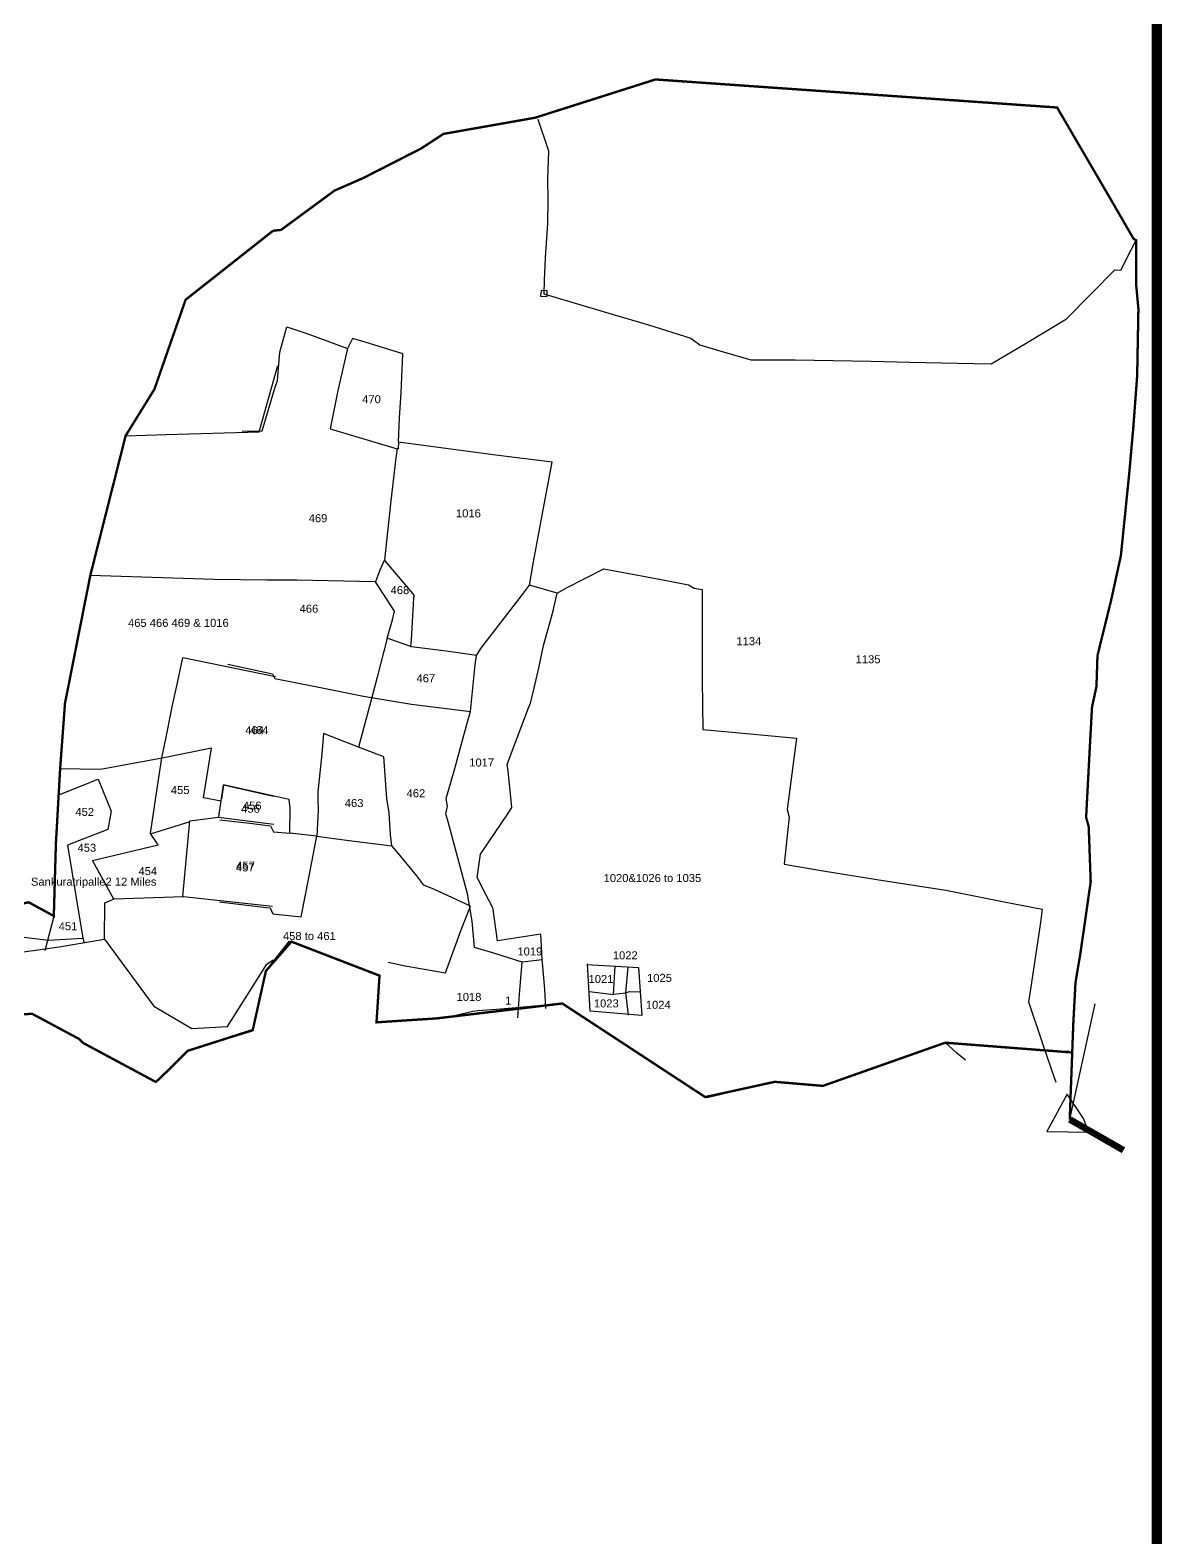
# Model space of a CAD drawing. Header units: inches. Extents: x 345243 to 353865, y 1570500 to 1582700.
# Drawn here: x 352160 to 353865, y 1576919 to 1579192 of the extents above; entities that cross this region are included whole.
import ezdxf

# ---------------------------------------------------------------- set-up
doc = ezdxf.new("R2010")
doc.units = ezdxf.units.IN
doc.header["$MEASUREMENT"] = 0
doc.linetypes.add('ACAD_ISO03W100', pattern=[30, 12, -18])
doc.linetypes.add('BORDER', pattern=[1.75, 0.5, -0.25, 0.5, -0.25, 0, -0.25])
for name, color, linetype in [('FRAME 025', 7, 'Continuous'), ('PLOTNO', 7, 'Continuous'), ('VILLAGE BOUNDRY', 7, 'Continuous')]:
    doc.layers.add(name, color=color, linetype=linetype)
doc.layers.add('VILL_BOUNDARY', color=6, linetype='BORDER', lineweight=30)
doc.styles.get("Standard").update_dxf_attribs({"font": 'arial.ttf'})

msp = doc.modelspace()

# ---------------------------------------------------------------- linework, layer by layer
at = {"layer": 'FRAME 025', "lineweight": -3, "const_width": 15.3}
msp.add_lwpolyline([(353857.3, 1570507.3), (353857.3, 1582692.8), (345250.6, 1582692.8), (345250.6, 1570507.3), (353857.3, 1570507.3)], dxfattribs=at)
at = {"layer": 'PLOTNO', "color": 0, "extrusion": (-1.49144e-05, -6.0733e-05, 1)}
for p, q in [((353543.3, 1577661, 0.5), (353538.6, 1577665.4, 0.5)), ((353556.2, 1577649.8, 0.5), (353543.3, 1577661, 0.5)), ((353569, 1577639.1, 0.5), (353556.2, 1577649.8, 0.5))]:
    msp.add_line(p, q, dxfattribs=at)
at = {"layer": 'PLOTNO', "color": 0, "extrusion": (-5.60022e-05, 4.64757e-06, 1), "elevation": -12.1}
for points in [[(352924.4, 1579057.7), (352924.4, 1579057.7), (352940.4, 1579010.2), (352938.9, 1578967.2), (352939.7, 1578936.1), (352938.9, 1578900.4), (352935.8, 1578848.9), (352933.9, 1578814.7), (352933.5, 1578794.6), (353036.8, 1578763.8), (353091.3, 1578747.5), (353155, 1578727.7), (353168.7, 1578717.4), (353198.7, 1578708.5), (353245.7, 1578694.7), (353312.3, 1578694.9), (353427.1, 1578692.8), (353485.1, 1578691.4), (353556.5, 1578689.9), (353607.7, 1578688.8), (353660.6, 1578719.9), (353721.1, 1578756.7), (353758.3, 1578794.4), (353794, 1578830.5), (353803.3, 1578830.3), (353818.7, 1578860.6), (353826.2, 1578875.2)], [(352928.8, 1578790.7), (352938.6, 1578790.5), (352938.8, 1578799), (352929.4, 1578799.3), (352928.8, 1578790.7)], [(352479.1, 1578587.5), (352509, 1578588), (352528.4, 1578652.2), (352532.2, 1578663.8), (352535.7, 1578706.3), (352546.5, 1578744.7), (352579.3, 1578733.6), (352637.8, 1578712), (352623.1, 1578648.6), (352611.4, 1578590.7), (352673.8, 1578572.1), (352712.4, 1578560.6), (352710.5, 1578547), (352703.2, 1578482.2), (352693.5, 1578393.5), (352686.7, 1578377.6), (352680.1, 1578360.1), (352655.7, 1578360.7), (352561.5, 1578362.5), (352516.1, 1578362.9), (352436.8, 1578363.8), (352250.2, 1578370)], [(352714.8, 1578571), (352716.2, 1578607.5), (352718.4, 1578645.1), (352721.2, 1578703.7), (352664.2, 1578721.3), (352645.5, 1578727), (352637.8, 1578712)], [(352303.4, 1578580.4), (352364.3, 1578582.3), (352504.6, 1578586.4), (352533, 1578686.4)], [(352831.9, 1578249.3), (352838.7, 1578259.9), (352860.6, 1578288.5), (352901.4, 1578341.3), (352912.1, 1578355), (352918.1, 1578390.4), (352928.7, 1578447), (352935.4, 1578484.6), (352946.2, 1578540.4), (352857.4, 1578551.6), (352778.3, 1578562.4), (352714.8, 1578571), (352714, 1578560.5), (352712.4, 1578560.6)], [(352733.4, 1578262.5), (352734, 1578272.6), (352737.9, 1578336.3), (352738.7, 1578339.8), (352723.2, 1578358.3), (352696.8, 1578389.1), (352693.5, 1578393.5)], [(352953.5, 1578343.1), (352969, 1578351.6), (353024.2, 1578380), (353110.3, 1578363.6), (353151.4, 1578355.8), (353160.2, 1578350.8), (353172.1, 1578348.4), (353172.1, 1578265.7), (353172.4, 1578212.2), (353173.2, 1578137.7), (353222.7, 1578133.3), (353314.2, 1578124.6), (353300.5, 1578017.2), (353303.3, 1578005.3), (353301, 1577982.4), (353295.6, 1577934.3), (353354.6, 1577924.6), (353435.6, 1577911.3), (353539.3, 1577895.3), (353627.1, 1577877.7), (353684.8, 1577866.6), (353682.3, 1577846.8), (353665.8, 1577739.5), (353664, 1577726.8), (353683.7, 1577668.9), (353698.7, 1577624.7), (353705.1, 1577605.9)], [(352697.7, 1578275.1), (352705.5, 1578302.8), (352708.4, 1578315.8), (352685.5, 1578351.5), (352680.1, 1578360.1)], [(352931.1, 1577790.4), (352930.1, 1577810.4), (352929.2, 1577829), (352863.8, 1577818.8), (352857.3, 1577866.4), (352857, 1577868.8), (352846.2, 1577889), (352833.1, 1577914.4), (352838.2, 1577949.6), (352860.3, 1577982.2), (352878.6, 1578009.1), (352885.3, 1578020), (352884.1, 1578035.5), (352879.7, 1578074.8), (352878.2, 1578084.9), (352885.1, 1578102.6), (352910.7, 1578170), (352913.3, 1578177.4), (352919.3, 1578200), (352926.4, 1578232.7), (352933.3, 1578264), (352940.6, 1578291), (352947.5, 1578316.4), (352953.5, 1578343.1), (352912.1, 1578355)], [(352457.5, 1578235.9), (352524.6, 1578221.7), (352528, 1578214.4), (352594.6, 1578201.2), (352661.8, 1578187.8), (352734, 1578176), (352823.3, 1578164.7), (352830.1, 1578234.9), (352831.9, 1578249.3), (352786.4, 1578255.7), (352734.2, 1578262.2), (352697.7, 1578275.1), (352682.5, 1578216.4), (352674.6, 1578185.7), (352654.2, 1578110.8), (352601.8, 1578131.5), (352599.2, 1578100.9), (352593.2, 1578043.5), (352592.8, 1578032.2), (352593.8, 1578016.2), (352591.5, 1577977), (352551, 1577981.1), (352551.4, 1578019.1), (352549.7, 1578031.9), (352513.7, 1578040.1), (352451.1, 1578054.4), (352447.8, 1578032.8)], [(352285.8, 1577881.7), (352253.4, 1577940.3), (352352.2, 1577963.7), (352340.9, 1577980.7), (352348.7, 1578035.2), (352358, 1578095.1), (352364.2, 1578123.7), (352374, 1578174.3), (352381.5, 1578207.7), (352389.8, 1578246), (352529.2, 1578217.5)], [(352894.5, 1577702.9), (352897, 1577738.1), (352901.2, 1577786.8), (352858.2, 1577800.3), (352829, 1577808.8), (352825.5, 1577848.6), (352818.7, 1577889.9), (352789.6, 1577998.6), (352786.1, 1578010.5), (352788.4, 1578021.8), (352786.5, 1578033.8), (352799.5, 1578078.7), (352809.6, 1578115.8), (352818, 1578147.1), (352823.3, 1578164.7)], [(352447.5, 1578029.7), (352420.9, 1578034.7), (352432.6, 1578109.4), (352358.4, 1578094.6), (352265.4, 1578077.2), (352204.7, 1578078.1)], [(352692.7, 1578096.3), (352654.2, 1578110.8)], [(352591.5, 1577977), (352636.1, 1577970.8), (352704.6, 1577962.2), (352702.8, 1577979.4), (352700.3, 1578012.1), (352696.9, 1578033.5), (352692.7, 1578096.3)], [(352202.6, 1578039.1), (352262.2, 1578062.6), (352281.5, 1578014.3), (352276.4, 1577987), (352216, 1577963.4), (352229, 1577883.7), (352238.8, 1577823)], [(352443.8, 1578005.9), (352451.1, 1578054.4), (352526, 1578037.3)], [(352340.9, 1577980.2), (352400.7, 1577998.8)], [(352389.5, 1577885.9), (352400.4, 1577999.9), (352443.3, 1578005.6), (352526.6, 1577995)], [(352445.2, 1578001.6), (352490.6, 1577996.2), (352521.7, 1577992.5), (352526.1, 1577983.2), (352551, 1577981.1)], [(352444.9, 1577877.8), (352515.3, 1577869.2), (352521.3, 1577868.5), (352525.1, 1577859.8), (352567.7, 1577855.2), (352579.3, 1577913.8), (352588, 1577958.8), (352591.5, 1577977)], [(352699, 1577786.7), (352724.6, 1577781.5), (352785.5, 1577770.6), (352809.2, 1577835.6), (352823.1, 1577871.3), (352768.9, 1577896.3), (352753, 1577903), (352742.1, 1577916.9), (352711.5, 1577953.9), (352704.6, 1577962.2)], [(352271.6, 1577820.9), (352272.2, 1577876.1), (352286.1, 1577882.3), (352390.4, 1577886), (352524.7, 1577871.3)], [(351530, 1577793.4), (351626.1, 1577775.2), (351741.5, 1577759.2), (351765.8, 1577754.6), (351810.8, 1577746.4), (351871.5, 1577735.7), (351907.8, 1577729), (351949.7, 1577722.8), (351977.4, 1577718.4), (351995.5, 1577749.3), (352017.5, 1577787.1), (352029.2, 1577805.3), (352079.2, 1577828.5), (352088.7, 1577831.9), (352162.4, 1577822.9), (352187.1, 1577819.8), (352238.7, 1577823.2), (352240.9, 1577815.9)], [(351698.1, 1577365.1), (351697.6, 1577410.3), (351765.8, 1577455.7), (351806.4, 1577616.1), (351823, 1577678.4), (351891.5, 1577690.7), (351993.1, 1577690), (352012.6, 1577731.7), (352018.1, 1577769.3), (352087.4, 1577808.7), (352145.8, 1577801.9), (352203.3, 1577809.7), (352271.4, 1577821.3), (352345.8, 1577720.3), (352403.1, 1577686.6), (352456.7, 1577689.6), (352516.4, 1577783.8), (352525.6, 1577790.2)], [(352936.6, 1577717), (352934.9, 1577746.1), (352931.5, 1577785.8), (352931.1, 1577790.4), (352901.2, 1577786.8)], [(352998.6, 1577783.5), (353076.4, 1577779), (353081.3, 1577706.3), (353003.6, 1577712.9), (352999.3, 1577784.2)], [(353002.4, 1577742.6), (353038.7, 1577738.1), (353041.2, 1577781.4)], [(353037.9, 1577738.4), (353057.3, 1577740.6), (353060.8, 1577779.8)], [(353056.9, 1577740.6), (353062.9, 1577742.7), (353079.6, 1577742.3)], [(353056.9, 1577741), (353060.9, 1577707.1)]]:
    msp.add_lwpolyline(points, dxfattribs=at)
at = {"layer": 'PLOTNO', "color": 0, "extrusion": (-2.01796e-05, -5.6368e-05, 1), "elevation": -95.8}
msp.add_lwpolyline([(352195.2, 1577856.4), (352181.7, 1577804)], dxfattribs=at)
at = {"layer": 'PLOTNO', "color": 0, "extrusion": (-1.49144e-05, -6.0733e-05, 1), "elevation": -100.6}
msp.add_lwpolyline([(351944.1, 1577700.2), (351991.3, 1577701.6), (352060.1, 1577704.8), (352139.6, 1577707.2), (352162.7, 1577708.9), (352197.1, 1577690.7), (352233.9, 1577670.7), (352235.4, 1577668.9), (352239, 1577665.2), (352270.4, 1577648), (352326.2, 1577618.3), (352348.7, 1577606.3), (352353.3, 1577609.9), (352382, 1577638.3), (352397.2, 1577653.2), (352408.5, 1577656.7), (352457.4, 1577671.7), (352493.2, 1577682.8), (352495, 1577684.5), (352505.6, 1577732.5), (352514.8, 1577773.6), (352546.1, 1577813.6), (352549.9, 1577818.4), (352553.3, 1577817.7), (352627.2, 1577788.9), (352686, 1577766.5), (352680.4, 1577696.8), (352681.5, 1577696.1), (352719, 1577698.6), (352771.8, 1577702), (352773.7, 1577701.8), (352800.8, 1577707), (352826.6, 1577712.8), (352834.2, 1577713.9), (352862.3, 1577715.9), (352891.7, 1577718.6), (352929.8, 1577722), (352961.5, 1577724.4), (352986.5, 1577707.5), (353004.7, 1577695.8), (353025.1, 1577682.5), (353052.8, 1577664.4), (353081.2, 1577646.2), (353107.6, 1577628.8), (353133.5, 1577611.6), (353157.8, 1577596), (353176.8, 1577583.4), (353181.7, 1577583.3), (353209.6, 1577590), (353242.9, 1577597.9), (353281.5, 1577606.4), (353317.5, 1577603.6), (353354.2, 1577600.3), (353422.4, 1577624.3), (353443.4, 1577631.6), (353452.2, 1577634.4), (353472.4, 1577642), (353505.9, 1577654.1), (353539, 1577665.6), (353544.6, 1577665.3), (353559.5, 1577664), (353592.1, 1577661.5), (353604.2, 1577660.8), (353628.8, 1577658.9), (353649.4, 1577657.4), (353664.3, 1577656.1), (353681.6, 1577654.9), (353696.7, 1577653.8), (353715, 1577652.5), (353724.6, 1577653.1)], dxfattribs=at)
at = {"layer": 'VILL_BOUNDARY', "color": 6, "linetype": 'ACAD_ISO03W100', "lineweight": -2, "ltscale": 3, "const_width": 10, "elevation": 0}
msp.add_lwpolyline([(353807.1, 1577503.3), (353726.1, 1577549.7)], dxfattribs=at)
at = {"layer": 'VILLAGE BOUNDRY', "lineweight": -3, "extrusion": (-2.01796e-05, -5.6368e-05, 1), "const_width": 3.55}
for points, elevation in [([(349182.3, 1582276), (349224.6, 1582286.3), (349299.3, 1582286.6), (349597.3, 1582247.5), (349759.2, 1582249.3), (349949.2, 1582266.6), (350038.6, 1582293.2), (350105.4, 1582314), (350174.8, 1582358.4), (350384, 1582339.1), (350475, 1582329.1), (350619.2, 1582340.4), (350769.8, 1582378.6), (350849.9, 1582256.8), (350904.3, 1582150), (350920.6, 1582106.3), (350976.2, 1582042), (351006.5, 1581979.2), (351029.6, 1581954.2), (351049.8, 1581903.4), (351018.6, 1581820.6), (351027.4, 1581764.3), (351011.5, 1581697.1), (351028.7, 1581540.4), (350938.1, 1581392.6), (350938.1, 1581322.7), (350920.4, 1581244.8), (350910.1, 1581185.1), (350889.9, 1581072.8), (350891.6, 1580955.4), (350889.7, 1580798.9), (350893, 1580642.2), (350899.2, 1580536.9), (350929.5, 1580455.2), (350924.3, 1580320.5), (350862.3, 1580105.7), (350909.8, 1580064.7), (350942.1, 1580023.6), (350930.2, 1579950.9), (350926, 1579868), (350800.5, 1579903.2), (350735.7, 1579926), (350676, 1579890), (350517.5, 1579770.1), (350392.3, 1579632), (350345.1, 1579540.8), (350322.2, 1579481.6), (350314.4, 1579420.9), (350300.5, 1579313.5), (350291.4, 1579243.9), (350287.6, 1579214.1), (350406.2, 1579134.2), (350513.3, 1579041.4), (350595.8, 1578942.1), (350612.7, 1578892.8), (350621.6, 1578867), (350615, 1578666.8), (350604.3, 1578511.5), (350603, 1578414.8), (350607.2, 1578286.9), (350621.2, 1578130.5), (350655.2, 1577905.4), (350646.6, 1577812.2), (350682.5, 1577793.1), (350735.8, 1577825.9), (350770.6, 1577839.5), (350810.9, 1577839.4), (350842.7, 1577815.4), (350877.6, 1577786.8), (350935.8, 1577779.9), (351081.7, 1577888.4), (351140.9, 1577889.3), (351235.5, 1577877.9), (351286.6, 1577913.4), (351382.4, 1577920.6), (351466.9, 1577893.5), (351522.3, 1577863.5), (351768.2, 1577884.2), (351768.2, 1577884.2), (351774.7, 1577884.7), (351942.4, 1577894), (351997.3, 1577896.9), (352095.6, 1577862.5), (352157.3, 1577877.1), (352195.2, 1577856.4), (352198.3, 1577965), (352204.7, 1578078.1), (352212, 1578176.9), (352250.2, 1578370), (352303.4, 1578580.4), (352346.8, 1578650.6), (352393.8, 1578785.5), (352525.6, 1578889.5)], -96.1), ([(353726.1, 1577549.7), (353731.5, 1577694.9), (353734.8, 1577756.1), (353742.3, 1577800.8), (353757.7, 1577907.9), (353754.7, 1577991.1), (353750.8, 1578005), (353756.6, 1578115.1), (353759.7, 1578171.4), (353766.4, 1578202.5), (353767.9, 1578248.9), (353774.7, 1578276.7), (353788.2, 1578331.1), (353803.2, 1578399.7), (353816.1, 1578527.2), (353821.9, 1578592.9), (353827.7, 1578670.3), (353829.6, 1578771.7), (353826.3, 1578807.1), (353826.2, 1578875.2), (353822.3, 1578877.4), (353786, 1578940.1), (353707.1, 1579075.3), (353101.8, 1579117.6), (352920.5, 1579059.9), (352782.3, 1579035.5), (352749.1, 1579013.7), (352661.3, 1578968.9), (352618.3, 1578950.1), (352537.7, 1578890.8), (352525.6, 1578889.5)], -95.7)]:
    msp.add_lwpolyline(points, dxfattribs=dict(at, elevation=elevation))
at = {"layer": 'VILLAGE BOUNDRY', "lineweight": -3, "const_width": 3.55, "elevation": 0}
msp.add_lwpolyline([(353729.9, 1577650.6), (353538.6, 1577665.4), (353354.2, 1577600.3), (353281.5, 1577606.4), (353176.8, 1577583.4), (352961.5, 1577724.5), (352771.8, 1577702), (352681.5, 1577696.1), (352686, 1577766.5), (352553.3, 1577817.7), (352514.8, 1577773.6), (352500.3, 1577708.5), (352495, 1577684.5), (352397.2, 1577653.2), (352353.3, 1577609.9), (352348.7, 1577606.3), (352239, 1577665.2), (352233.9, 1577670.7), (352162.7, 1577708.9), (351998.7, 1577701.9)], dxfattribs=at)
at = {"layer": 'VILLAGE BOUNDRY', "extrusion": (-1.97835e-05, -5.54537e-05, 1), "elevation": -94}
for points in [[(353726.1, 1577549.7), (353764.4, 1577723.8)], [(353722.2, 1577587.7), (353691.5, 1577531.5), (353755, 1577530.4), (353746.8, 1577551.3), (353722.2, 1577587.7)]]:
    msp.add_lwpolyline(points, dxfattribs=at)
at = {"layer": 'VILLAGE BOUNDRY', "color": 0, "lineweight": -3, "extrusion": (-2.01796e-05, -5.6368e-05, 1), "const_width": 3.55, "elevation": -95.5}
msp.add_lwpolyline([(353753.6, 1577534), (353726.1, 1577549.7)], dxfattribs=at)

# ---------------------------------------------------------------- texts
at = {"layer": 'PLOTNO', "color": 0, "extrusion": (-5.60022e-05, 4.64757e-06, 1)}
for s, height, p in [('470', 12.06, (352659.9, 1578629.5, -12.1)), ('1016', 12.06, (352801.2, 1578457.4, -12.1)), ('469', 12.06, (352579.3, 1578450.1, -12.1)), ('468', 12.06, (352702.7, 1578341.7, -12.1)), ('466', 12.06, (352565.6, 1578313.7, -12.1)), ('465 466 469 & 1016', 12.062, (352307, 1578292.3, -12.1)), ('1134', 12.06, (353223.8, 1578264.7, -12.1)), ('1135', 12.06, (353403.5, 1578237.4, -12.1)), ('467', 12.06, (352741.7, 1578208.8, -12.1)), ('464', 12.06, (352483.7, 1578130.4, -12.1)), ('464', 12.06, (352490.5, 1578130.6, -12.1)), ('1017', 12.06, (352821.2, 1578081.8, -12.1)), ('455', 12.06, (352371.6, 1578040.3, -12.1)), ('462', 12.06, (352726.8, 1578035.5, -12.1)), ('452', 12.06, (352227.7, 1578007.3, -12.1)), ('456', 12.06, (352477.5, 1578012.1, -12.1)), ('456', 12.06, (352480.1, 1578016.8, -12.1)), ('463', 12.06, (352633.7, 1578020.7, -12.1)), ('453', 12.06, (352231, 1577953.2, -12.1)), ('454', 12.06, (352322.8, 1577918.1, -12.1)), ('457', 12.06, (352469.6, 1577923.6, -12.1)), ('457', 12.06, (352470.1, 1577926.5, -12.1)), ('Sankuratripalle2 12 Miles', 12.062, (352160.7, 1577902.1, -12.1)), ('1020&1026 to 1035', 12.062, (353023.7, 1577907.6, -12.1)), ('451', 12.06, (352202.5, 1577835, -12.1)), ('458 to 461', 12.06, (352540.5, 1577820.2, -12.1)), ('1019', 12.06, (352893.8, 1577796.9, -12.1)), ('1022', 12.06, (353037.6, 1577791.1, -12.1)), ('1021', 12.06, (353001, 1577755.4, -12.1)), ('1025', 12.06, (353089.2, 1577757.1, -12.1)), ('1018', 12.06, (352802.1, 1577728.4, -12.1)), ('1023', 12.06, (353009, 1577718.6, -12.1)), ('1024', 12.06, (353087.3, 1577716.5, -12.1))]:
    msp.add_text(s, height=height, rotation=0.0164, dxfattribs=at).set_placement(p)
at = {"layer": 'PLOTNO', "color": 0, "extrusion": (-1.49144e-05, -6.0733e-05, 1)}
msp.add_text('1', height=12.1, rotation=0.0164, dxfattribs=at).set_placement((352875.2, 1577722.9, -100.6))

doc.saveas('drawing.dxf')
